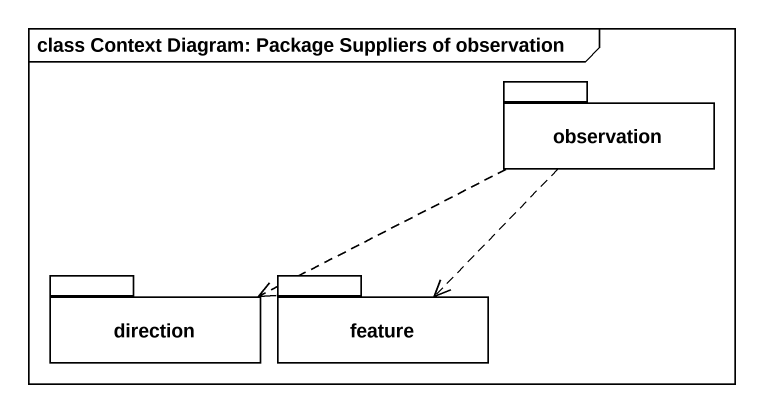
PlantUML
@startuml
mainframe class Context Diagram: Package Suppliers of observation
package observation {
}
package direction {
}
package feature {
}
observation .left.> direction
observation ..> feature
@enduml
